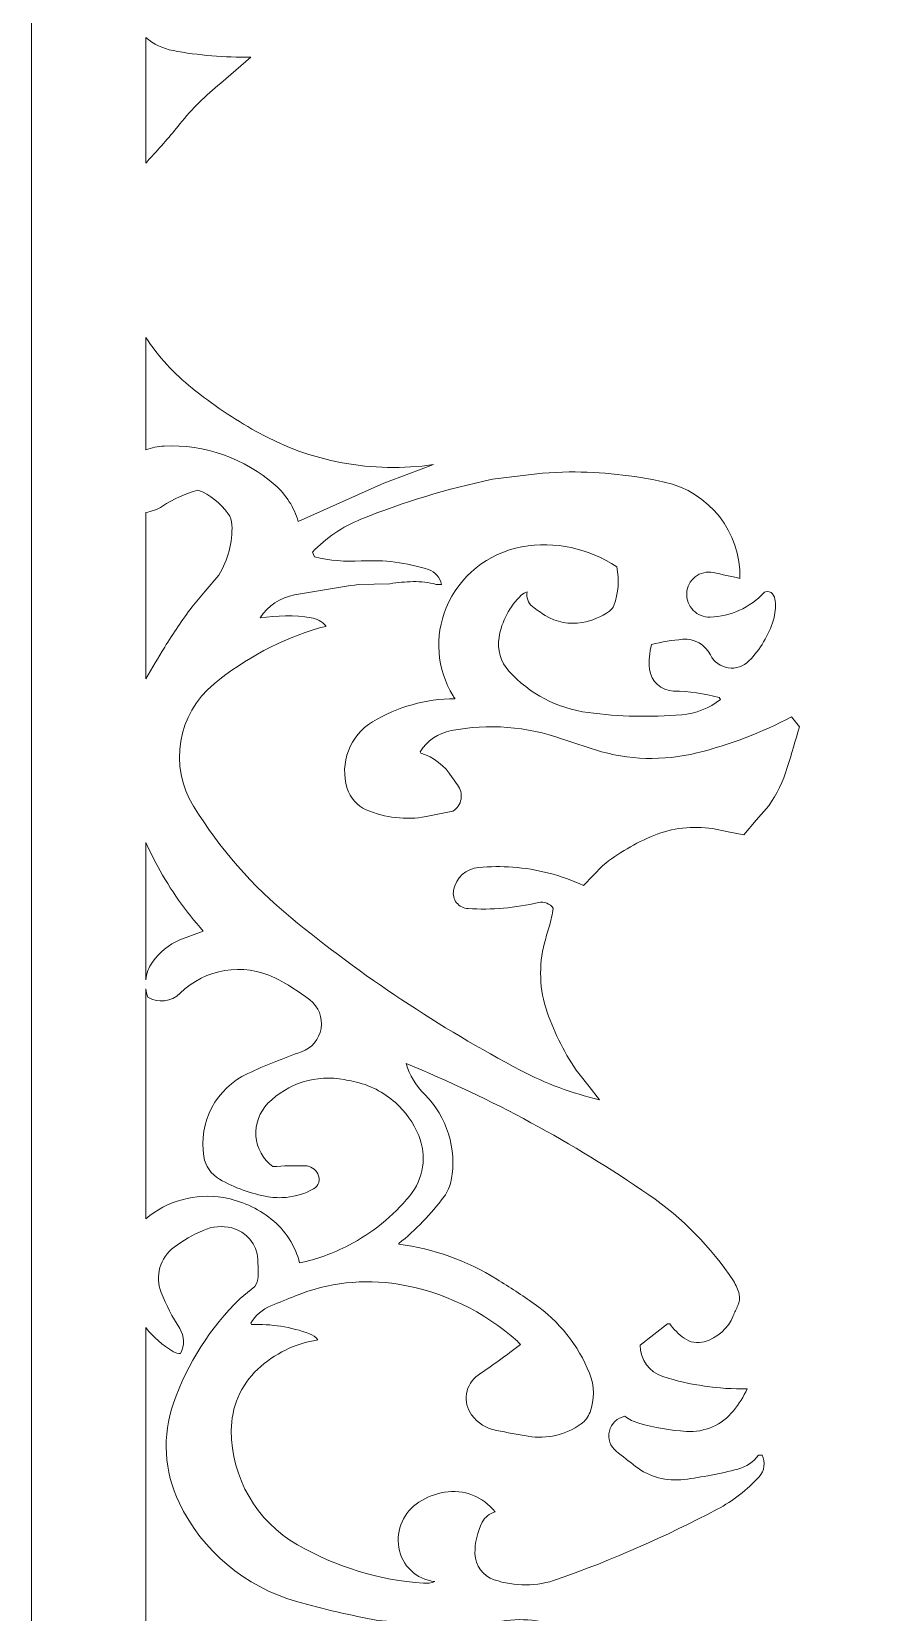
# Model space of a CAD drawing. Header units: centimetres. Extents: x -9.2 to 7.1, y -14.1 to 13.9.
# Drawn here: x -0.27 to 3.41, y -9.77 to -2.82 of the extents above; entities that cross this region are included whole.
import ezdxf

# ---------------------------------------------------------------- set-up
doc = ezdxf.new("R2010")
doc.units = ezdxf.units.CM
doc.header["$MEASUREMENT"] = 0
doc.layers.add('layer 1', color=7, linetype='Continuous')

msp = doc.modelspace()

# ---------------------------------------------------------------- linework, layer by layer
at = {"layer": 'layer 1', "color": 242, "lineweight": 9}
for points, knots in [([(-0.27156, 13.91214), (-0.27156, 13.91214), (7.08913, 13.91214), (7.08913, 13.91214), (7.08913, 13.91214), (7.08913, 13.91214), (7.08913, -14.10717), (7.08913, -14.10717), (7.08913, -14.10717), (7.08913, -14.10717), (-0.27156, -14.10717), (-0.27156, -14.10717), (-0.27156, -14.10717), (-0.27156, -14.10717), (-0.27156, 13.91214), (-0.27156, 13.91214)], [0, 0, 0, 0, 0.2, 0.2, 0.2, 0.2, 0.4, 0.4, 0.4, 0.4, 0.6, 0.6, 0.6, 0.6, 1, 1, 1, 1]), ([(0.23026, -3.4015), (0.23026, -3.4015), (0.23026, -2.84846), (0.23026, -2.84846), (0.23026, -2.84846), (0.26442, -2.87741), (0.30573, -2.89735), (0.35037, -2.90584), (0.35037, -2.90584), (0.46311, -2.92731), (0.57782, -2.93685), (0.69256, -2.9343), (0.69256, -2.9343), (0.69256, -2.9343), (0.62635, -2.99168), (0.62635, -2.99168), (0.62635, -2.99168), (0.62635, -2.99168), (0.56012, -3.04908), (0.56012, -3.04908), (0.56012, -3.04908), (0.49405, -3.10232), (0.43386, -3.1625), (0.38061, -3.22856), (0.38061, -3.22856), (0.33876, -3.28053), (0.29501, -3.33095), (0.24947, -3.37971), (0.24947, -3.37971), (0.24284, -3.3868), (0.23644, -3.39405), (0.23026, -3.4015)], [0, 0, 0, 0, 0.1111111, 0.1111111, 0.1111111, 0.1111111, 0.2222222, 0.2222222, 0.2222222, 0.2222222, 0.3333333, 0.3333333, 0.3333333, 0.3333333, 0.4444444, 0.4444444, 0.4444444, 0.4444444, 0.5555556, 0.5555556, 0.5555556, 0.5555556, 0.6666667, 0.6666667, 0.6666667, 0.6666667, 0.7777778, 0.7777778, 0.7777778, 0.7777778, 1, 1, 1, 1]), ([(0.23026, -4.6621), (0.23026, -4.6621), (0.23026, -4.16712), (0.23026, -4.16712), (0.23026, -4.16712), (0.28602, -4.25178), (0.35487, -4.32722), (0.4343, -4.39047), (0.4343, -4.39047), (0.5231, -4.46119), (0.61737, -4.52478), (0.71621, -4.5806), (0.71621, -4.5806), (0.95277, -4.71416), (1.22711, -4.76551), (1.49594, -4.72642), (1.49594, -4.72642), (1.49594, -4.72642), (1.38707, -4.76762), (1.38707, -4.76762), (1.38707, -4.76762), (1.38707, -4.76762), (1.27819, -4.80883), (1.27819, -4.80883), (1.27819, -4.80883), (1.27819, -4.80883), (0.90149, -4.97656), (0.90149, -4.97656), (0.90149, -4.97656), (0.88326, -4.91478), (0.84793, -4.85939), (0.79958, -4.81681), (0.79958, -4.81681), (0.66518, -4.69842), (0.48999, -4.63667), (0.31106, -4.64469), (0.31106, -4.64469), (0.2831, -4.64594), (0.25581, -4.65189), (0.23026, -4.6621)], [0, 0, 0, 0, 0.0909091, 0.0909091, 0.0909091, 0.0909091, 0.1818182, 0.1818182, 0.1818182, 0.1818182, 0.2727273, 0.2727273, 0.2727273, 0.2727273, 0.3636364, 0.3636364, 0.3636364, 0.3636364, 0.4545455, 0.4545455, 0.4545455, 0.4545455, 0.5454545, 0.5454545, 0.5454545, 0.5454545, 0.6363636, 0.6363636, 0.6363636, 0.6363636, 0.7272727, 0.7272727, 0.7272727, 0.7272727, 0.8181818, 0.8181818, 0.8181818, 0.8181818, 1, 1, 1, 1]), ([(2.09334, -4.75879), (2.09334, -4.75879), (2.03449, -4.76173), (2.03449, -4.76173), (2.03449, -4.76173), (2.03449, -4.76173), (1.97563, -4.76467), (1.97563, -4.76467), (1.97563, -4.76467), (1.97563, -4.76467), (1.86528, -4.77792), (1.86528, -4.77792), (1.86528, -4.77792), (1.86528, -4.77792), (1.75492, -4.79116), (1.75492, -4.79116), (1.75492, -4.79116), (1.55733, -4.83245), (1.36383, -4.89124), (1.17666, -4.96684), (1.17666, -4.96684), (1.09599, -4.99942), (1.02326, -5.04887), (0.96331, -5.11191), (0.96331, -5.11191), (0.96331, -5.11191), (0.96772, -5.12222), (0.96772, -5.12222), (0.96772, -5.12222), (0.96772, -5.12222), (0.97213, -5.13251), (0.97213, -5.13251), (0.97213, -5.13251), (1.0396, -5.14833), (1.10899, -5.1543), (1.17817, -5.15027), (1.17817, -5.15027), (1.27814, -5.14443), (1.37837, -5.15726), (1.47364, -5.18811), (1.47364, -5.18811), (1.50325, -5.19768), (1.52532, -5.22263), (1.53126, -5.25317), (1.53126, -5.25317), (1.53126, -5.25317), (1.51948, -5.25317), (1.51948, -5.25317), (1.51948, -5.25317), (1.51948, -5.25317), (1.50772, -5.25317), (1.50772, -5.25317), (1.50772, -5.25317), (1.47471, -5.24411), (1.44056, -5.24001), (1.40634, -5.24103), (1.40634, -5.24103), (1.3723, -5.24205), (1.33835, -5.24512), (1.30467, -5.25024), (1.30467, -5.25024), (1.30467, -5.25024), (1.23551, -5.2517), (1.23551, -5.2517), (1.23551, -5.2517), (1.23551, -5.2517), (1.16635, -5.25317), (1.16635, -5.25317), (1.16635, -5.25317), (1.07247, -5.26787), (0.97874, -5.2834), (0.88515, -5.29979), (0.88515, -5.29979), (0.82285, -5.3107), (0.76797, -5.34712), (0.73376, -5.40032), (0.73376, -5.40032), (0.80797, -5.38897), (0.88349, -5.3888), (0.95776, -5.39979), (0.95776, -5.39979), (0.98286, -5.40351), (1.00576, -5.41625), (1.02216, -5.43561), (1.02216, -5.43561), (1.02216, -5.43561), (1.02216, -5.43709), (1.02216, -5.43709), (1.02216, -5.43709), (1.02216, -5.43709), (1.02216, -5.43857), (1.02216, -5.43857), (1.02216, -5.43857), (1.01272, -5.43993), (1.0034, -5.44196), (0.99426, -5.44469), (0.99426, -5.44469), (0.82494, -5.4951), (0.66742, -5.5787), (0.53078, -5.69069), (0.53078, -5.69069), (0.37018, -5.82244), (0.33161, -6.05236), (0.44084, -6.22906), (0.44084, -6.22906), (0.55543, -6.41463), (0.69988, -6.57994), (0.86844, -6.71836), (0.86844, -6.71836), (1.18209, -6.97594), (1.52095, -7.20107), (1.87997, -7.39036), (1.87997, -7.39036), (1.98924, -7.44796), (2.10544, -7.49121), (2.22578, -7.51907), (2.22578, -7.51907), (2.22578, -7.51907), (2.18015, -7.46168), (2.18015, -7.46168), (2.18015, -7.46168), (2.18015, -7.46168), (2.13453, -7.40429), (2.13453, -7.40429), (2.13453, -7.40429), (2.07576, -7.32103), (2.02901, -7.22986), (1.99571, -7.13353), (1.99571, -7.13353), (1.96183, -7.03557), (1.95789, -6.92968), (1.98435, -6.82947), (1.98435, -6.82947), (1.99103, -6.80419), (1.99815, -6.77904), (2.00573, -6.75401), (2.00573, -6.75401), (2.01331, -6.72895), (2.01898, -6.70336), (2.02271, -6.67746), (2.02271, -6.67746), (2.0084, -6.65642), (1.98264, -6.64633), (1.95787, -6.65213), (1.95787, -6.65213), (1.85633, -6.67582), (1.75191, -6.68488), (1.64782, -6.67901), (1.64782, -6.67901), (1.62814, -6.67792), (1.60989, -6.66842), (1.59772, -6.65293), (1.59772, -6.65293), (1.58555, -6.63744), (1.58065, -6.61735), (1.58423, -6.59799), (1.58423, -6.59799), (1.59434, -6.54347), (1.63971, -6.50241), (1.69496, -6.49767), (1.69496, -6.49767), (1.74466, -6.49343), (1.79462, -6.49309), (1.84436, -6.49664), (1.84436, -6.49664), (1.95201, -6.50431), (2.05738, -6.53169), (2.15514, -6.57739), (2.15514, -6.57739), (2.15514, -6.57739), (2.19781, -6.53326), (2.19781, -6.53326), (2.19781, -6.53326), (2.19781, -6.53326), (2.24049, -6.48912), (2.24049, -6.48912), (2.24049, -6.48912), (2.30859, -6.43479), (2.38415, -6.39047), (2.4648, -6.35751), (2.4648, -6.35751), (2.54653, -6.32412), (2.63587, -6.31366), (2.7231, -6.32726), (2.7231, -6.32726), (2.7231, -6.32726), (2.79226, -6.34051), (2.79226, -6.34051), (2.79226, -6.34051), (2.79226, -6.34051), (2.86141, -6.35374), (2.86141, -6.35374), (2.86141, -6.35374), (2.86141, -6.35374), (2.91585, -6.29047), (2.91585, -6.29047), (2.91585, -6.29047), (2.91585, -6.29047), (2.9703, -6.2272), (2.9703, -6.2272), (2.9703, -6.2272), (3.00609, -6.17572), (3.03365, -6.119), (3.05198, -6.05903), (3.05198, -6.05903), (3.07022, -5.99945), (3.0881, -5.93975), (3.10567, -5.87997), (3.10567, -5.87997), (3.10567, -5.87997), (3.07036, -5.83582), (3.07036, -5.83582), (3.07036, -5.83582), (2.93848, -5.9054), (2.79856, -5.95865), (2.65379, -5.99437), (2.65379, -5.99437), (2.50687, -6.03063), (2.35277, -6.02602), (2.20827, -5.98108), (2.20827, -5.98108), (2.15991, -5.96603), (2.11186, -5.95006), (2.06414, -5.93318), (2.06414, -5.93318), (1.9067, -5.87749), (1.73737, -5.86468), (1.57335, -5.8961), (1.57335, -5.8961), (1.51705, -5.90688), (1.46775, -5.94043), (1.43708, -5.98886), (1.43708, -5.98886), (1.43708, -5.98886), (1.43856, -5.99179), (1.43856, -5.99179), (1.43856, -5.99179), (1.43856, -5.99179), (1.44004, -5.99475), (1.44004, -5.99475), (1.44004, -5.99475), (1.49718, -6.01305), (1.54609, -6.05093), (1.57814, -6.10166), (1.57814, -6.10166), (1.58532, -6.11302), (1.59309, -6.12401), (1.6014, -6.13458), (1.6014, -6.13458), (1.61531, -6.15223), (1.62106, -6.17495), (1.61726, -6.19708), (1.61726, -6.19708), (1.61344, -6.21922), (1.60031, -6.23877), (1.5813, -6.25075), (1.5813, -6.25075), (1.5813, -6.25075), (1.52243, -6.26252), (1.52243, -6.26252), (1.52243, -6.26252), (1.52243, -6.26252), (1.46357, -6.2743), (1.46357, -6.2743), (1.46357, -6.2743), (1.37483, -6.29045), (1.28324, -6.27986), (1.20052, -6.24394), (1.20052, -6.24394), (1.16015, -6.2264), (1.12944, -6.19208), (1.11646, -6.15004), (1.11646, -6.15004), (1.08197, -6.03851), (1.12807, -5.91772), (1.22797, -5.85734), (1.22797, -5.85734), (1.33722, -5.79135), (1.46249, -5.75645), (1.59012, -5.75637), (1.59012, -5.75637), (1.59012, -5.75637), (1.59012, -5.75491), (1.59012, -5.75491), (1.59012, -5.75491), (1.59012, -5.75491), (1.59012, -5.75343), (1.59012, -5.75343), (1.59012, -5.75343), (1.59012, -5.75343), (1.58423, -5.74755), (1.58423, -5.74755), (1.58423, -5.74755), (1.58355, -5.74592), (1.58274, -5.74434), (1.58182, -5.74283), (1.58182, -5.74283), (1.51054, -5.62621), (1.49943, -5.48239), (1.55186, -5.35617), (1.55186, -5.35617), (1.60999, -5.21623), (1.73537, -5.11534), (1.88448, -5.08836), (1.88448, -5.08836), (2.0299, -5.06204), (2.17993, -5.09378), (2.30229, -5.17666), (2.30229, -5.17666), (2.31396, -5.2332), (2.30937, -5.29192), (2.28907, -5.34597), (2.28907, -5.34597), (2.28538, -5.35579), (2.27885, -5.36429), (2.2703, -5.37037), (2.2703, -5.37037), (2.23423, -5.39604), (2.19287, -5.41331), (2.14925, -5.4209), (2.14925, -5.4209), (2.09346, -5.43063), (2.03599, -5.41955), (1.98781, -5.38979), (1.98781, -5.38979), (1.96825, -5.37771), (1.94939, -5.36454), (1.93131, -5.35035), (1.93131, -5.35035), (1.91175, -5.33501), (1.90269, -5.30982), (1.90794, -5.28554), (1.90794, -5.28554), (1.89822, -5.28854), (1.88935, -5.29376), (1.88202, -5.30081), (1.88202, -5.30081), (1.83033, -5.35051), (1.79604, -5.41548), (1.7842, -5.4862), (1.7842, -5.4862), (1.77524, -5.53967), (1.79121, -5.59425), (1.82762, -5.63441), (1.82762, -5.63441), (1.91849, -5.73471), (2.04196, -5.7994), (2.17616, -5.81694), (2.17616, -5.81694), (2.3126, -5.83478), (2.45054, -5.83794), (2.58766, -5.82634), (2.58766, -5.82634), (2.64989, -5.82109), (2.70922, -5.79781), (2.75841, -5.75932), (2.75841, -5.75932), (2.75841, -5.75932), (2.75547, -5.75491), (2.75547, -5.75491), (2.75547, -5.75491), (2.75547, -5.75491), (2.75252, -5.75049), (2.75252, -5.75049), (2.75252, -5.75049), (2.68718, -5.73261), (2.61985, -5.72315), (2.55212, -5.72235), (2.55212, -5.72235), (2.49727, -5.72172), (2.4516, -5.67996), (2.44594, -5.6254), (2.44594, -5.6254), (2.44221, -5.58934), (2.44539, -5.5529), (2.4553, -5.51803), (2.4553, -5.51803), (2.50034, -5.50606), (2.54639, -5.49827), (2.59286, -5.49475), (2.59286, -5.49475), (2.64348, -5.49091), (2.69145, -5.51804), (2.71433, -5.56335), (2.71433, -5.56335), (2.72965, -5.59363), (2.7586, -5.61468), (2.79212, -5.61992), (2.79212, -5.61992), (2.82564, -5.62517), (2.85946, -5.61413), (2.88329, -5.58998), (2.88329, -5.58998), (2.93337, -5.53936), (2.9703, -5.47729), (2.99089, -5.40914), (2.99089, -5.40914), (2.99902, -5.38223), (3.00182, -5.354), (2.99912, -5.32602), (2.99912, -5.32602), (2.99796, -5.31488), (2.99383, -5.30425), (2.98714, -5.29526), (2.98714, -5.29526), (2.97986, -5.28548), (2.9671, -5.28155), (2.95559, -5.28554), (2.95559, -5.28554), (2.95309, -5.28697), (2.95081, -5.28875), (2.94883, -5.29085), (2.94883, -5.29085), (2.88736, -5.35578), (2.80274, -5.39391), (2.71339, -5.39699), (2.71339, -5.39699), (2.68541, -5.39797), (2.6583, -5.38721), (2.6386, -5.36732), (2.6386, -5.36732), (2.61891, -5.34742), (2.60843, -5.32005), (2.60969, -5.29209), (2.60969, -5.29209), (2.61095, -5.26378), (2.62453, -5.23744), (2.64685, -5.21998), (2.64685, -5.21998), (2.66916, -5.20252), (2.69817, -5.19573), (2.72595, -5.20133), (2.72595, -5.20133), (2.76533, -5.20927), (2.8046, -5.21773), (2.84377, -5.22668), (2.84377, -5.22668), (2.84822, -5.02393), (2.70884, -4.84648), (2.51072, -4.80317), (2.51072, -4.80317), (2.37363, -4.77314), (2.23368, -4.75825), (2.09334, -4.75879)], [0, 0, 0, 0, 0.0089286, 0.0089286, 0.0089286, 0.0089286, 0.0178571, 0.0178571, 0.0178571, 0.0178571, 0.0267857, 0.0267857, 0.0267857, 0.0267857, 0.0357143, 0.0357143, 0.0357143, 0.0357143, 0.0446429, 0.0446429, 0.0446429, 0.0446429, 0.0535714, 0.0535714, 0.0535714, 0.0535714, 0.0625, 0.0625, 0.0625, 0.0625, 0.0714286, 0.0714286, 0.0714286, 0.0714286, 0.0803571, 0.0803571, 0.0803571, 0.0803571, 0.0892857, 0.0892857, 0.0892857, 0.0892857, 0.0982143, 0.0982143, 0.0982143, 0.0982143, 0.1071429, 0.1071429, 0.1071429, 0.1071429, 0.1160714, 0.1160714, 0.1160714, 0.1160714, 0.125, 0.125, 0.125, 0.125, 0.1339286, 0.1339286, 0.1339286, 0.1339286, 0.1428571, 0.1428571, 0.1428571, 0.1428571, 0.1517857, 0.1517857, 0.1517857, 0.1517857, 0.1607143, 0.1607143, 0.1607143, 0.1607143, 0.1696429, 0.1696429, 0.1696429, 0.1696429, 0.1785714, 0.1785714, 0.1785714, 0.1785714, 0.1875, 0.1875, 0.1875, 0.1875, 0.1964286, 0.1964286, 0.1964286, 0.1964286, 0.2053571, 0.2053571, 0.2053571, 0.2053571, 0.2142857, 0.2142857, 0.2142857, 0.2142857, 0.2232143, 0.2232143, 0.2232143, 0.2232143, 0.2321429, 0.2321429, 0.2321429, 0.2321429, 0.2410714, 0.2410714, 0.2410714, 0.2410714, 0.25, 0.25, 0.25, 0.25, 0.2589286, 0.2589286, 0.2589286, 0.2589286, 0.2678571, 0.2678571, 0.2678571, 0.2678571, 0.2767857, 0.2767857, 0.2767857, 0.2767857, 0.2857143, 0.2857143, 0.2857143, 0.2857143, 0.2946429, 0.2946429, 0.2946429, 0.2946429, 0.3035714, 0.3035714, 0.3035714, 0.3035714, 0.3125, 0.3125, 0.3125, 0.3125, 0.3214286, 0.3214286, 0.3214286, 0.3214286, 0.3303571, 0.3303571, 0.3303571, 0.3303571, 0.3392857, 0.3392857, 0.3392857, 0.3392857, 0.3482143, 0.3482143, 0.3482143, 0.3482143, 0.3571429, 0.3571429, 0.3571429, 0.3571429, 0.3660714, 0.3660714, 0.3660714, 0.3660714, 0.375, 0.375, 0.375, 0.375, 0.3839286, 0.3839286, 0.3839286, 0.3839286, 0.3928571, 0.3928571, 0.3928571, 0.3928571, 0.4017857, 0.4017857, 0.4017857, 0.4017857, 0.4107143, 0.4107143, 0.4107143, 0.4107143, 0.4196429, 0.4196429, 0.4196429, 0.4196429, 0.4285714, 0.4285714, 0.4285714, 0.4285714, 0.4375, 0.4375, 0.4375, 0.4375, 0.4464286, 0.4464286, 0.4464286, 0.4464286, 0.4553571, 0.4553571, 0.4553571, 0.4553571, 0.4642857, 0.4642857, 0.4642857, 0.4642857, 0.4732143, 0.4732143, 0.4732143, 0.4732143, 0.4821429, 0.4821429, 0.4821429, 0.4821429, 0.4910714, 0.4910714, 0.4910714, 0.4910714, 0.5, 0.5, 0.5, 0.5, 0.5089286, 0.5089286, 0.5089286, 0.5089286, 0.5178571, 0.5178571, 0.5178571, 0.5178571, 0.5267857, 0.5267857, 0.5267857, 0.5267857, 0.5357143, 0.5357143, 0.5357143, 0.5357143, 0.5446429, 0.5446429, 0.5446429, 0.5446429, 0.5535714, 0.5535714, 0.5535714, 0.5535714, 0.5625, 0.5625, 0.5625, 0.5625, 0.5714286, 0.5714286, 0.5714286, 0.5714286, 0.5803571, 0.5803571, 0.5803571, 0.5803571, 0.5892857, 0.5892857, 0.5892857, 0.5892857, 0.5982143, 0.5982143, 0.5982143, 0.5982143, 0.6071429, 0.6071429, 0.6071429, 0.6071429, 0.6160714, 0.6160714, 0.6160714, 0.6160714, 0.625, 0.625, 0.625, 0.625, 0.6339286, 0.6339286, 0.6339286, 0.6339286, 0.6428571, 0.6428571, 0.6428571, 0.6428571, 0.6517857, 0.6517857, 0.6517857, 0.6517857, 0.6607143, 0.6607143, 0.6607143, 0.6607143, 0.6696429, 0.6696429, 0.6696429, 0.6696429, 0.6785714, 0.6785714, 0.6785714, 0.6785714, 0.6875, 0.6875, 0.6875, 0.6875, 0.6964286, 0.6964286, 0.6964286, 0.6964286, 0.7053571, 0.7053571, 0.7053571, 0.7053571, 0.7142857, 0.7142857, 0.7142857, 0.7142857, 0.7232143, 0.7232143, 0.7232143, 0.7232143, 0.7321429, 0.7321429, 0.7321429, 0.7321429, 0.7410714, 0.7410714, 0.7410714, 0.7410714, 0.75, 0.75, 0.75, 0.75, 0.7589286, 0.7589286, 0.7589286, 0.7589286, 0.7678571, 0.7678571, 0.7678571, 0.7678571, 0.7767857, 0.7767857, 0.7767857, 0.7767857, 0.7857143, 0.7857143, 0.7857143, 0.7857143, 0.7946429, 0.7946429, 0.7946429, 0.7946429, 0.8035714, 0.8035714, 0.8035714, 0.8035714, 0.8125, 0.8125, 0.8125, 0.8125, 0.8214286, 0.8214286, 0.8214286, 0.8214286, 0.8303571, 0.8303571, 0.8303571, 0.8303571, 0.8392857, 0.8392857, 0.8392857, 0.8392857, 0.8482143, 0.8482143, 0.8482143, 0.8482143, 0.8571429, 0.8571429, 0.8571429, 0.8571429, 0.8660714, 0.8660714, 0.8660714, 0.8660714, 0.875, 0.875, 0.875, 0.875, 0.8839286, 0.8839286, 0.8839286, 0.8839286, 0.8928571, 0.8928571, 0.8928571, 0.8928571, 0.9017857, 0.9017857, 0.9017857, 0.9017857, 0.9107143, 0.9107143, 0.9107143, 0.9107143, 0.9196429, 0.9196429, 0.9196429, 0.9196429, 0.9285714, 0.9285714, 0.9285714, 0.9285714, 0.9375, 0.9375, 0.9375, 0.9375, 0.9464286, 0.9464286, 0.9464286, 0.9464286, 0.9553571, 0.9553571, 0.9553571, 0.9553571, 0.9642857, 0.9642857, 0.9642857, 0.9642857, 0.9732143, 0.9732143, 0.9732143, 0.9732143, 0.9821429, 0.9821429, 0.9821429, 0.9821429, 1, 1, 1, 1]), ([(0.23026, -5.66796), (0.23026, -5.66796), (0.23026, -4.93648), (0.23026, -4.93648), (0.23026, -4.93648), (0.25633, -4.93324), (0.28154, -4.92409), (0.30383, -4.90938), (0.30383, -4.90938), (0.35191, -4.87768), (0.40461, -4.85368), (0.46008, -4.83824), (0.46008, -4.83824), (0.51354, -4.85936), (0.55966, -4.89558), (0.5929, -4.94248), (0.5929, -4.94248), (0.6029, -4.95662), (0.60865, -4.97333), (0.60946, -4.99063), (0.60946, -4.99063), (0.61309, -5.06863), (0.5928, -5.14583), (0.5513, -5.21198), (0.5513, -5.21198), (0.5513, -5.21198), (0.49245, -5.2826), (0.49245, -5.2826), (0.49245, -5.2826), (0.49245, -5.2826), (0.43359, -5.35321), (0.43359, -5.35321), (0.43359, -5.35321), (0.39073, -5.40993), (0.3507, -5.46874), (0.31369, -5.52944), (0.31369, -5.52944), (0.28562, -5.57546), (0.2578, -5.62162), (0.23026, -5.66796)], [0, 0, 0, 0, 0.0909091, 0.0909091, 0.0909091, 0.0909091, 0.1818182, 0.1818182, 0.1818182, 0.1818182, 0.2727273, 0.2727273, 0.2727273, 0.2727273, 0.3636364, 0.3636364, 0.3636364, 0.3636364, 0.4545455, 0.4545455, 0.4545455, 0.4545455, 0.5454545, 0.5454545, 0.5454545, 0.5454545, 0.6363636, 0.6363636, 0.6363636, 0.6363636, 0.7272727, 0.7272727, 0.7272727, 0.7272727, 0.8181818, 0.8181818, 0.8181818, 0.8181818, 1, 1, 1, 1]), ([(0.23026, -6.99135), (0.23026, -6.99135), (0.23026, -6.38842), (0.23026, -6.38842), (0.23026, -6.38842), (0.24684, -6.42393), (0.26449, -6.45899), (0.28319, -6.49347), (0.28319, -6.49347), (0.33859, -6.59569), (0.40587, -6.69104), (0.48361, -6.7775), (0.48361, -6.7775), (0.48361, -6.7775), (0.38061, -6.81575), (0.38061, -6.81575), (0.38061, -6.81575), (0.33224, -6.83715), (0.29053, -6.87122), (0.25992, -6.91435), (0.25992, -6.91435), (0.24351, -6.93748), (0.23351, -6.964), (0.23026, -6.99135)], [0, 0, 0, 0, 0.1428571, 0.1428571, 0.1428571, 0.1428571, 0.2857143, 0.2857143, 0.2857143, 0.2857143, 0.4285714, 0.4285714, 0.4285714, 0.4285714, 0.5714286, 0.5714286, 0.5714286, 0.5714286, 0.7142857, 0.7142857, 0.7142857, 0.7142857, 1, 1, 1, 1]), ([(0.23026, -8.04258), (0.23026, -8.04258), (0.23026, -7.03096), (0.23026, -7.03096), (0.23026, -7.03096), (0.23179, -7.04375), (0.23481, -7.05648), (0.23936, -7.06883), (0.23936, -7.06883), (0.28528, -7.09584), (0.34371, -7.08863), (0.38162, -7.05119), (0.38162, -7.05119), (0.49191, -6.94226), (0.6589, -6.91523), (0.79805, -6.98356), (0.79805, -6.98356), (0.85275, -7.01046), (0.90452, -7.04292), (0.95256, -7.08043), (0.95256, -7.08043), (0.99065, -7.11005), (1.00909, -7.15778), (1.00134, -7.20541), (1.00134, -7.20541), (0.9936, -7.25303), (0.96046, -7.29263), (0.91494, -7.30865), (0.91494, -7.30865), (0.83484, -7.33665), (0.75614, -7.36849), (0.67909, -7.40405), (0.67909, -7.40405), (0.53983, -7.4684), (0.46056, -7.61803), (0.48584, -7.76935), (0.48584, -7.76935), (0.49279, -7.81106), (0.51807, -7.8475), (0.55471, -7.8686), (0.55471, -7.8686), (0.62102, -7.9068), (0.69363, -7.93294), (0.76908, -7.94576), (0.76908, -7.94576), (0.79537, -7.95023), (0.82214, -7.95116), (0.84868, -7.94854), (0.84868, -7.94854), (0.89054, -7.9444), (0.93113, -7.9318), (0.96797, -7.91151), (0.96797, -7.91151), (0.97922, -7.9053), (0.98756, -7.89485), (0.9911, -7.8825), (0.9911, -7.8825), (0.99464, -7.87017), (0.9931, -7.85692), (0.98685, -7.84571), (0.98685, -7.84571), (0.97679, -7.82416), (0.95536, -7.81015), (0.93159, -7.80962), (0.93159, -7.80962), (0.88425, -7.80854), (0.83689, -7.80978), (0.78967, -7.81334), (0.78967, -7.81334), (0.74642, -7.78158), (0.71939, -7.73276), (0.71518, -7.67925), (0.71518, -7.67925), (0.71098, -7.62576), (0.73028, -7.57308), (0.76805, -7.53496), (0.76805, -7.53496), (0.85566, -7.44666), (0.98126, -7.40766), (1.10352, -7.43068), (1.10352, -7.43068), (1.11696, -7.43321), (1.1304, -7.43587), (1.14381, -7.43864), (1.14381, -7.43864), (1.21379, -7.45307), (1.27733, -7.48575), (1.32894, -7.53205), (1.32894, -7.53205), (1.37281, -7.5714), (1.40806, -7.62059), (1.43119, -7.67674), (1.43119, -7.67674), (1.46783, -7.76569), (1.45253, -7.86748), (1.39145, -7.9418), (1.39145, -7.9418), (1.31713, -8.03219), (1.22575, -8.1058), (1.12337, -8.15908), (1.12337, -8.15908), (1.05562, -8.19434), (0.98306, -8.22072), (0.90738, -8.23709), (0.90738, -8.23709), (0.88801, -8.16082), (0.84421, -8.09291), (0.78271, -8.0438), (0.78271, -8.0438), (0.72184, -7.9952), (0.64961, -7.96282), (0.57282, -7.94972), (0.57282, -7.94972), (0.44885, -7.92859), (0.32388, -7.96397), (0.23026, -8.04258)], [0, 0, 0, 0, 0.0333333, 0.0333333, 0.0333333, 0.0333333, 0.0666667, 0.0666667, 0.0666667, 0.0666667, 0.1, 0.1, 0.1, 0.1, 0.1333333, 0.1333333, 0.1333333, 0.1333333, 0.1666667, 0.1666667, 0.1666667, 0.1666667, 0.2, 0.2, 0.2, 0.2, 0.2333333, 0.2333333, 0.2333333, 0.2333333, 0.2666667, 0.2666667, 0.2666667, 0.2666667, 0.3, 0.3, 0.3, 0.3, 0.3333333, 0.3333333, 0.3333333, 0.3333333, 0.3666667, 0.3666667, 0.3666667, 0.3666667, 0.4, 0.4, 0.4, 0.4, 0.4333333, 0.4333333, 0.4333333, 0.4333333, 0.4666667, 0.4666667, 0.4666667, 0.4666667, 0.5, 0.5, 0.5, 0.5, 0.5333333, 0.5333333, 0.5333333, 0.5333333, 0.5666667, 0.5666667, 0.5666667, 0.5666667, 0.6, 0.6, 0.6, 0.6, 0.6333333, 0.6333333, 0.6333333, 0.6333333, 0.6666667, 0.6666667, 0.6666667, 0.6666667, 0.7, 0.7, 0.7, 0.7, 0.7333333, 0.7333333, 0.7333333, 0.7333333, 0.7666667, 0.7666667, 0.7666667, 0.7666667, 0.8, 0.8, 0.8, 0.8, 0.8333333, 0.8333333, 0.8333333, 0.8333333, 0.8666667, 0.8666667, 0.8666667, 0.8666667, 0.9, 0.9, 0.9, 0.9, 0.9333333, 0.9333333, 0.9333333, 0.9333333, 1, 1, 1, 1]), ([(1.3753, -7.36015), (1.3914, -7.4112), (1.4195, -7.45761), (1.45728, -7.49554), (1.45728, -7.49554), (1.55572, -7.59434), (1.59936, -7.73533), (1.5741, -7.87249), (1.5741, -7.87249), (1.56927, -7.89875), (1.55846, -7.92355), (1.54253, -7.94498), (1.54253, -7.94498), (1.48516, -8.02217), (1.41805, -8.09168), (1.34293, -8.15175), (1.34293, -8.15175), (1.34293, -8.15175), (1.34293, -8.15322), (1.34293, -8.15322), (1.34293, -8.15322), (1.34293, -8.15322), (1.34293, -8.15469), (1.34293, -8.15469), (1.34293, -8.15469), (1.49628, -8.17425), (1.64366, -8.22672), (1.7749, -8.30841), (1.7749, -8.30841), (1.83058, -8.34307), (1.88533, -8.3792), (1.93909, -8.41676), (1.93909, -8.41676), (2.04801, -8.49283), (2.13253, -8.59899), (2.18233, -8.72218), (2.18233, -8.72218), (2.20445, -8.77692), (2.20524, -8.83802), (2.18456, -8.89332), (2.18456, -8.89332), (2.1769, -8.91382), (2.16336, -8.93162), (2.14564, -8.94447), (2.14564, -8.94447), (2.07853, -8.99318), (1.99457, -9.01277), (1.91283, -8.99885), (1.91283, -8.99885), (1.866, -8.99085), (1.81925, -8.98239), (1.77259, -8.97348), (1.77259, -8.97348), (1.72901, -8.96515), (1.69013, -8.94072), (1.6637, -8.90508), (1.6637, -8.90508), (1.64382, -8.87832), (1.63564, -8.84464), (1.64103, -8.81173), (1.64103, -8.81173), (1.64642, -8.77883), (1.66505, -8.74943), (1.69243, -8.73039), (1.69243, -8.73039), (1.75529, -8.68679), (1.81732, -8.64201), (1.87852, -8.5961), (1.87852, -8.5961), (1.87442, -8.59085), (1.86988, -8.58597), (1.86494, -8.58151), (1.86494, -8.58151), (1.71803, -8.44897), (1.53602, -8.36179), (1.34066, -8.33044), (1.34066, -8.33044), (1.1885, -8.30603), (1.03262, -8.32358), (0.88972, -8.38128), (0.88972, -8.38128), (0.85351, -8.39591), (0.81732, -8.41057), (0.78114, -8.42526), (0.78114, -8.42526), (0.74397, -8.44037), (0.71283, -8.46732), (0.69256, -8.50194), (0.69256, -8.50194), (0.69256, -8.50194), (0.69403, -8.50488), (0.69403, -8.50488), (0.69403, -8.50488), (0.69403, -8.50488), (0.6955, -8.50781), (0.6955, -8.50781), (0.6955, -8.50781), (0.78248, -8.50454), (0.86929, -8.51831), (0.95099, -8.54834), (0.95099, -8.54834), (0.96537, -8.55362), (0.97786, -8.56308), (0.98685, -8.5755), (0.98685, -8.5755), (0.88778, -8.59059), (0.79571, -8.63548), (0.72283, -8.70425), (0.72283, -8.70425), (0.64856, -8.77435), (0.6065, -8.87191), (0.6066, -8.97403), (0.6066, -8.97403), (0.60683, -9.18139), (0.71757, -9.37273), (0.89736, -9.47602), (0.89736, -9.47602), (1.06719, -9.57363), (1.25682, -9.63152), (1.45222, -9.64536), (1.45222, -9.64536), (1.46911, -9.64656), (1.48606, -9.64399), (1.50183, -9.63782), (1.50183, -9.63782), (1.4213, -9.62954), (1.35633, -9.56811), (1.34341, -9.48819), (1.34341, -9.48819), (1.3308, -9.41021), (1.36544, -9.33206), (1.43164, -9.28894), (1.43164, -9.28894), (1.46568, -9.26678), (1.50391, -9.25183), (1.54397, -9.24505), (1.54397, -9.24505), (1.62848, -9.2307), (1.71409, -9.26408), (1.76668, -9.33179), (1.76668, -9.33179), (1.74256, -9.3381), (1.72226, -9.35431), (1.71077, -9.37642), (1.71077, -9.37642), (1.68853, -9.41924), (1.67744, -9.46695), (1.67854, -9.51519), (1.67854, -9.51519), (1.67975, -9.56741), (1.71345, -9.61327), (1.76294, -9.62995), (1.76294, -9.62995), (1.85335, -9.66047), (1.95131, -9.65979), (2.04129, -9.628), (2.04129, -9.628), (2.28267, -9.54273), (2.51743, -9.4398), (2.7437, -9.32001), (2.7437, -9.32001), (2.81301, -9.28331), (2.87543, -9.23493), (2.92823, -9.17694), (2.92823, -9.17694), (2.95192, -9.15092), (2.95698, -9.11296), (2.94088, -9.08166), (2.94088, -9.08166), (2.94088, -9.08166), (2.93351, -9.08166), (2.93351, -9.08166), (2.93351, -9.08166), (2.93351, -9.08166), (2.92615, -9.08166), (2.92615, -9.08166), (2.92615, -9.08166), (2.90363, -9.11206), (2.87137, -9.13385), (2.83475, -9.14339), (2.83475, -9.14339), (2.75678, -9.16372), (2.67756, -9.17897), (2.59761, -9.18903), (2.59761, -9.18903), (2.52182, -9.19859), (2.44526, -9.17785), (2.38462, -9.13139), (2.38462, -9.13139), (2.35613, -9.10954), (2.3279, -9.08736), (2.29994, -9.06483), (2.29994, -9.06483), (2.27349, -9.04365), (2.26168, -9.00907), (2.26964, -8.97614), (2.26964, -8.97614), (2.2776, -8.9432), (2.30439, -8.91773), (2.3376, -8.91097), (2.3376, -8.91097), (2.35581, -8.92498), (2.3765, -8.93541), (2.3986, -8.94171), (2.3986, -8.94171), (2.46712, -8.96126), (2.53752, -8.97336), (2.60863, -8.97779), (2.60863, -8.97779), (2.68822, -8.98273), (2.76522, -8.94888), (2.81533, -8.88685), (2.81533, -8.88685), (2.83932, -8.85716), (2.85973, -8.82478), (2.87614, -8.79032), (2.87614, -8.79032), (2.75049, -8.79265), (2.62526, -8.77458), (2.50538, -8.73684), (2.50538, -8.73684), (2.44534, -8.71796), (2.40472, -8.66196), (2.40529, -8.59903), (2.40529, -8.59903), (2.40529, -8.59903), (2.46561, -8.55196), (2.46561, -8.55196), (2.46561, -8.55196), (2.46561, -8.55196), (2.52593, -8.50488), (2.52593, -8.50488), (2.52593, -8.50488), (2.52593, -8.50488), (2.53035, -8.50488), (2.53035, -8.50488), (2.53035, -8.50488), (2.53035, -8.50488), (2.53477, -8.50488), (2.53477, -8.50488), (2.53477, -8.50488), (2.55274, -8.52902), (2.5743, -8.55026), (2.59869, -8.56789), (2.59869, -8.56789), (2.62424, -8.58635), (2.65682, -8.59205), (2.68711, -8.58335), (2.68711, -8.58335), (2.74467, -8.56681), (2.79151, -8.52494), (2.81433, -8.46957), (2.81433, -8.46957), (2.82063, -8.45432), (2.82748, -8.43929), (2.83489, -8.42454), (2.83489, -8.42454), (2.84252, -8.40934), (2.84462, -8.39197), (2.84081, -8.37539), (2.84081, -8.37539), (2.83592, -8.35403), (2.82719, -8.33375), (2.81507, -8.3155), (2.81507, -8.3155), (2.71634, -8.16701), (2.5902, -8.03877), (2.44336, -7.93763), (2.44336, -7.93763), (2.10905, -7.70737), (1.75102, -7.51378), (1.3753, -7.36015)], [0, 0, 0, 0, 0.0144928, 0.0144928, 0.0144928, 0.0144928, 0.0289855, 0.0289855, 0.0289855, 0.0289855, 0.0434783, 0.0434783, 0.0434783, 0.0434783, 0.057971, 0.057971, 0.057971, 0.057971, 0.0724638, 0.0724638, 0.0724638, 0.0724638, 0.0869565, 0.0869565, 0.0869565, 0.0869565, 0.1014493, 0.1014493, 0.1014493, 0.1014493, 0.115942, 0.115942, 0.115942, 0.115942, 0.1304348, 0.1304348, 0.1304348, 0.1304348, 0.1449275, 0.1449275, 0.1449275, 0.1449275, 0.1594203, 0.1594203, 0.1594203, 0.1594203, 0.173913, 0.173913, 0.173913, 0.173913, 0.1884058, 0.1884058, 0.1884058, 0.1884058, 0.2028986, 0.2028986, 0.2028986, 0.2028986, 0.2173913, 0.2173913, 0.2173913, 0.2173913, 0.2318841, 0.2318841, 0.2318841, 0.2318841, 0.2463768, 0.2463768, 0.2463768, 0.2463768, 0.2608696, 0.2608696, 0.2608696, 0.2608696, 0.2753623, 0.2753623, 0.2753623, 0.2753623, 0.2898551, 0.2898551, 0.2898551, 0.2898551, 0.3043478, 0.3043478, 0.3043478, 0.3043478, 0.3188406, 0.3188406, 0.3188406, 0.3188406, 0.3333333, 0.3333333, 0.3333333, 0.3333333, 0.3478261, 0.3478261, 0.3478261, 0.3478261, 0.3623188, 0.3623188, 0.3623188, 0.3623188, 0.3768116, 0.3768116, 0.3768116, 0.3768116, 0.3913043, 0.3913043, 0.3913043, 0.3913043, 0.4057971, 0.4057971, 0.4057971, 0.4057971, 0.4202899, 0.4202899, 0.4202899, 0.4202899, 0.4347826, 0.4347826, 0.4347826, 0.4347826, 0.4492754, 0.4492754, 0.4492754, 0.4492754, 0.4637681, 0.4637681, 0.4637681, 0.4637681, 0.4782609, 0.4782609, 0.4782609, 0.4782609, 0.4927536, 0.4927536, 0.4927536, 0.4927536, 0.5072464, 0.5072464, 0.5072464, 0.5072464, 0.5217391, 0.5217391, 0.5217391, 0.5217391, 0.5362319, 0.5362319, 0.5362319, 0.5362319, 0.5507246, 0.5507246, 0.5507246, 0.5507246, 0.5652174, 0.5652174, 0.5652174, 0.5652174, 0.5797101, 0.5797101, 0.5797101, 0.5797101, 0.5942029, 0.5942029, 0.5942029, 0.5942029, 0.6086957, 0.6086957, 0.6086957, 0.6086957, 0.6231884, 0.6231884, 0.6231884, 0.6231884, 0.6376812, 0.6376812, 0.6376812, 0.6376812, 0.6521739, 0.6521739, 0.6521739, 0.6521739, 0.6666667, 0.6666667, 0.6666667, 0.6666667, 0.6811594, 0.6811594, 0.6811594, 0.6811594, 0.6956522, 0.6956522, 0.6956522, 0.6956522, 0.7101449, 0.7101449, 0.7101449, 0.7101449, 0.7246377, 0.7246377, 0.7246377, 0.7246377, 0.7391304, 0.7391304, 0.7391304, 0.7391304, 0.7536232, 0.7536232, 0.7536232, 0.7536232, 0.7681159, 0.7681159, 0.7681159, 0.7681159, 0.7826087, 0.7826087, 0.7826087, 0.7826087, 0.7971014, 0.7971014, 0.7971014, 0.7971014, 0.8115942, 0.8115942, 0.8115942, 0.8115942, 0.826087, 0.826087, 0.826087, 0.826087, 0.8405797, 0.8405797, 0.8405797, 0.8405797, 0.8550725, 0.8550725, 0.8550725, 0.8550725, 0.8695652, 0.8695652, 0.8695652, 0.8695652, 0.884058, 0.884058, 0.884058, 0.884058, 0.8985507, 0.8985507, 0.8985507, 0.8985507, 0.9130435, 0.9130435, 0.9130435, 0.9130435, 0.9275362, 0.9275362, 0.9275362, 0.9275362, 0.942029, 0.942029, 0.942029, 0.942029, 0.9565217, 0.9565217, 0.9565217, 0.9565217, 0.9710145, 0.9710145, 0.9710145, 0.9710145, 1, 1, 1, 1]), ([(0.23026, -10.02988), (0.23026, -10.02988), (0.23026, -8.52076), (0.23026, -8.52076), (0.23026, -8.52076), (0.26395, -8.56315), (0.30512, -8.59923), (0.35187, -8.62706), (0.35187, -8.62706), (0.36142, -8.63274), (0.37251, -8.63528), (0.38357, -8.63436), (0.38357, -8.63436), (0.40212, -8.60012), (0.40068, -8.55849), (0.37976, -8.52564), (0.37976, -8.52564), (0.34775, -8.47534), (0.3205, -8.42216), (0.29834, -8.36679), (0.29834, -8.36679), (0.26969, -8.29523), (0.29295, -8.21347), (0.3549, -8.16761), (0.3549, -8.16761), (0.3947, -8.13816), (0.43771, -8.11333), (0.48314, -8.09361), (0.48314, -8.09361), (0.52293, -8.07632), (0.56728, -8.07262), (0.6094, -8.08306), (0.6094, -8.08306), (0.67342, -8.09889), (0.71953, -8.15458), (0.72327, -8.22042), (0.72327, -8.22042), (0.72469, -8.24584), (0.72514, -8.2713), (0.7246, -8.29676), (0.7246, -8.29676), (0.72426, -8.31232), (0.71925, -8.32741), (0.71023, -8.34009), (0.71023, -8.34009), (0.71023, -8.34009), (0.64548, -8.39306), (0.64548, -8.39306), (0.64548, -8.39306), (0.5138, -8.52177), (0.41355, -8.6792), (0.35268, -8.85298), (0.35268, -8.85298), (0.30247, -8.99635), (0.31121, -9.1539), (0.37706, -9.29078), (0.37706, -9.29078), (0.47904, -9.50277), (0.66702, -9.6611), (0.89329, -9.7254), (0.89329, -9.7254), (1.01132, -9.75896), (1.13095, -9.78669), (1.25171, -9.8085), (1.25171, -9.8085), (1.25171, -9.8085), (1.365, -9.81734), (1.365, -9.81734), (1.365, -9.81734), (1.365, -9.81734), (1.4783, -9.82616), (1.4783, -9.82616), (1.4783, -9.82616), (1.57787, -9.84184), (1.67954, -9.83859), (1.7779, -9.81657), (1.7779, -9.81657), (1.87812, -9.79413), (1.98289, -9.80562), (2.07588, -9.8492), (2.07588, -9.8492), (2.10516, -9.86293), (2.13536, -9.87462), (2.16625, -9.88418), (2.16625, -9.88418), (2.2033, -9.89565), (2.23689, -9.91617), (2.26403, -9.94386), (2.26403, -9.94386), (2.26403, -9.94386), (2.26697, -9.94386), (2.26697, -9.94386), (2.26697, -9.94386), (2.26697, -9.94386), (2.26992, -9.94386), (2.26992, -9.94386), (2.26992, -9.94386), (2.26992, -9.94386), (2.22871, -9.95122), (2.22871, -9.95122), (2.22871, -9.95122), (2.22871, -9.95122), (2.18751, -9.95857), (2.18751, -9.95857), (2.18751, -9.95857), (2.18751, -9.95857), (2.11247, -9.988), (2.11247, -9.988), (2.11247, -9.988), (2.11247, -9.988), (2.03742, -10.01743), (2.03742, -10.01743), (2.03742, -10.01743), (1.96397, -10.04984), (1.89375, -10.08914), (1.82772, -10.1348), (1.82772, -10.1348), (1.76153, -10.18055), (1.68956, -10.21729), (1.61366, -10.24403), (1.61366, -10.24403), (1.54702, -10.2675), (1.47503, -10.27113), (1.40636, -10.2545), (1.40636, -10.2545), (1.37935, -10.24801), (1.35833, -10.22738), (1.35107, -10.20057), (1.35107, -10.20057), (1.3438, -10.17375), (1.35175, -10.14511), (1.37179, -10.12587), (1.37179, -10.12587), (1.41961, -10.08018), (1.4707, -10.03805), (1.52468, -9.99984), (1.52468, -9.99984), (1.56108, -9.97405), (1.58318, -9.93255), (1.58423, -9.88795), (1.58423, -9.88795), (1.58423, -9.88795), (1.57834, -9.88059), (1.57834, -9.88059), (1.57834, -9.88059), (1.57834, -9.88059), (1.57246, -9.87324), (1.57246, -9.87324), (1.57246, -9.87324), (1.52372, -9.86254), (1.47272, -9.87025), (1.42933, -9.89487), (1.42933, -9.89487), (1.3873, -9.91872), (1.3435, -9.93928), (1.29829, -9.95638), (1.29829, -9.95638), (1.27652, -9.96462), (1.25735, -9.9786), (1.24286, -9.99684), (1.24286, -9.99684), (1.22231, -10.02269), (1.20706, -10.05234), (1.19798, -10.0841), (1.19798, -10.0841), (1.18297, -10.13664), (1.19648, -10.19326), (1.23364, -10.23333), (1.23364, -10.23333), (1.26843, -10.27084), (1.302, -10.30945), (1.33434, -10.3491), (1.33434, -10.3491), (1.33722, -10.35264), (1.33822, -10.35734), (1.33704, -10.36174), (1.33704, -10.36174), (1.32643, -10.40125), (1.30144, -10.43534), (1.26697, -10.45739), (1.26697, -10.45739), (1.18084, -10.5125), (1.08759, -10.55554), (0.98978, -10.58537), (0.98978, -10.58537), (0.83421, -10.63283), (0.66703, -10.62421), (0.51713, -10.56106), (0.51713, -10.56106), (0.43889, -10.52809), (0.38146, -10.4594), (0.3628, -10.37658), (0.3628, -10.37658), (0.35463, -10.34033), (0.37167, -10.30314), (0.40442, -10.2856), (0.40442, -10.2856), (0.47371, -10.2485), (0.55379, -10.23693), (0.63076, -10.25285), (0.63076, -10.25285), (0.6361, -10.24677), (0.64014, -10.23963), (0.64258, -10.23191), (0.64258, -10.23191), (0.65717, -10.18591), (0.65612, -10.13634), (0.63959, -10.09099), (0.63959, -10.09099), (0.61725, -10.03157), (0.57172, -9.98341), (0.51355, -9.95797), (0.51355, -9.95797), (0.45538, -9.93254), (0.3894, -9.9317), (0.3306, -9.95564), (0.3306, -9.95564), (0.29128, -9.97162), (0.2568, -9.99723), (0.23026, -10.02988)], [0, 0, 0, 0, 0.0178571, 0.0178571, 0.0178571, 0.0178571, 0.0357143, 0.0357143, 0.0357143, 0.0357143, 0.0535714, 0.0535714, 0.0535714, 0.0535714, 0.0714286, 0.0714286, 0.0714286, 0.0714286, 0.0892857, 0.0892857, 0.0892857, 0.0892857, 0.1071429, 0.1071429, 0.1071429, 0.1071429, 0.125, 0.125, 0.125, 0.125, 0.1428571, 0.1428571, 0.1428571, 0.1428571, 0.1607143, 0.1607143, 0.1607143, 0.1607143, 0.1785714, 0.1785714, 0.1785714, 0.1785714, 0.1964286, 0.1964286, 0.1964286, 0.1964286, 0.2142857, 0.2142857, 0.2142857, 0.2142857, 0.2321429, 0.2321429, 0.2321429, 0.2321429, 0.25, 0.25, 0.25, 0.25, 0.2678571, 0.2678571, 0.2678571, 0.2678571, 0.2857143, 0.2857143, 0.2857143, 0.2857143, 0.3035714, 0.3035714, 0.3035714, 0.3035714, 0.3214286, 0.3214286, 0.3214286, 0.3214286, 0.3392857, 0.3392857, 0.3392857, 0.3392857, 0.3571429, 0.3571429, 0.3571429, 0.3571429, 0.375, 0.375, 0.375, 0.375, 0.3928571, 0.3928571, 0.3928571, 0.3928571, 0.4107143, 0.4107143, 0.4107143, 0.4107143, 0.4285714, 0.4285714, 0.4285714, 0.4285714, 0.4464286, 0.4464286, 0.4464286, 0.4464286, 0.4642857, 0.4642857, 0.4642857, 0.4642857, 0.4821429, 0.4821429, 0.4821429, 0.4821429, 0.5, 0.5, 0.5, 0.5, 0.5178571, 0.5178571, 0.5178571, 0.5178571, 0.5357143, 0.5357143, 0.5357143, 0.5357143, 0.5535714, 0.5535714, 0.5535714, 0.5535714, 0.5714286, 0.5714286, 0.5714286, 0.5714286, 0.5892857, 0.5892857, 0.5892857, 0.5892857, 0.6071429, 0.6071429, 0.6071429, 0.6071429, 0.625, 0.625, 0.625, 0.625, 0.6428571, 0.6428571, 0.6428571, 0.6428571, 0.6607143, 0.6607143, 0.6607143, 0.6607143, 0.6785714, 0.6785714, 0.6785714, 0.6785714, 0.6964286, 0.6964286, 0.6964286, 0.6964286, 0.7142857, 0.7142857, 0.7142857, 0.7142857, 0.7321429, 0.7321429, 0.7321429, 0.7321429, 0.75, 0.75, 0.75, 0.75, 0.7678571, 0.7678571, 0.7678571, 0.7678571, 0.7857143, 0.7857143, 0.7857143, 0.7857143, 0.8035714, 0.8035714, 0.8035714, 0.8035714, 0.8214286, 0.8214286, 0.8214286, 0.8214286, 0.8392857, 0.8392857, 0.8392857, 0.8392857, 0.8571429, 0.8571429, 0.8571429, 0.8571429, 0.875, 0.875, 0.875, 0.875, 0.8928571, 0.8928571, 0.8928571, 0.8928571, 0.9107143, 0.9107143, 0.9107143, 0.9107143, 0.9285714, 0.9285714, 0.9285714, 0.9285714, 0.9464286, 0.9464286, 0.9464286, 0.9464286, 0.9642857, 0.9642857, 0.9642857, 0.9642857, 1, 1, 1, 1])]:
    msp.add_open_spline(points, degree=3, knots=knots, dxfattribs=at)

doc.saveas('drawing.dxf')
